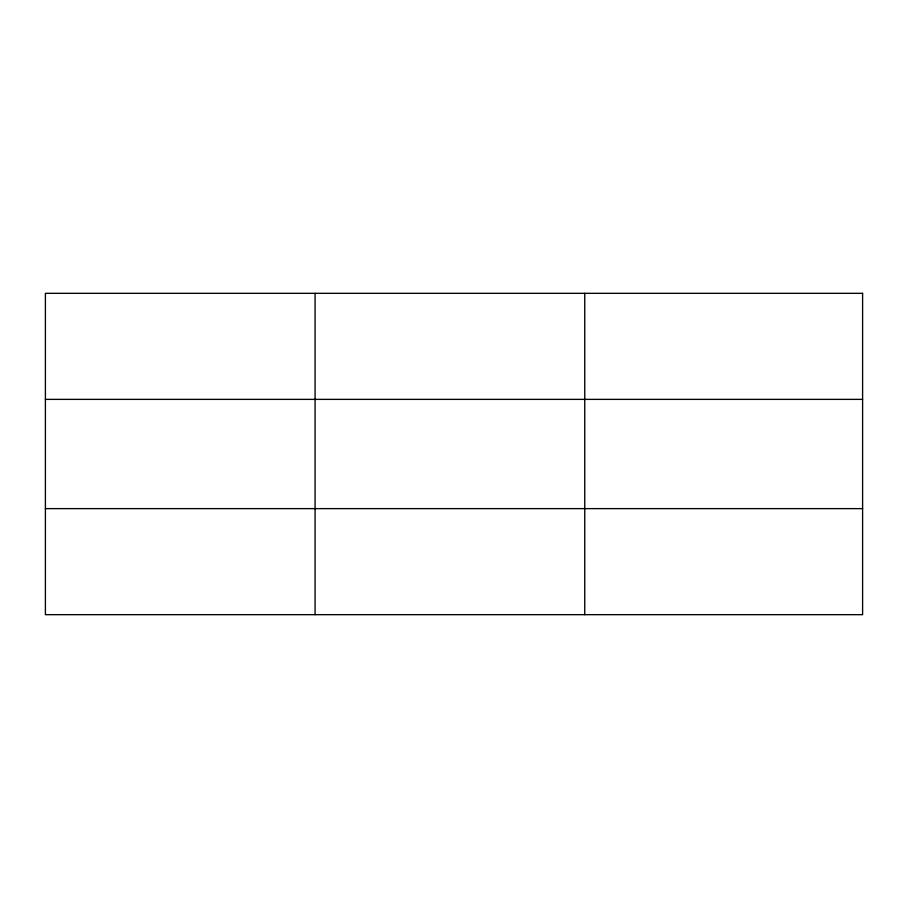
<?xml version="1.0" encoding="UTF-8"?>
<svg xmlns="http://www.w3.org/2000/svg" width="908" height="908" viewBox="0 0 908 908"><rect width="100%" height="100%" fill="white"/><g stroke="black" fill="none" stroke-linecap="round" stroke-linejoin="round"><path stroke-width="1.36" d="M315.076 614.671L315.076 293.329M584.752 614.671L584.752 293.329M45.4 399.372L862.6 399.372M45.4 508.628L862.6 508.628M862.6 293.329L862.6 614.671L45.4 614.671L45.4 293.329L862.6 293.329"/></g></svg>
